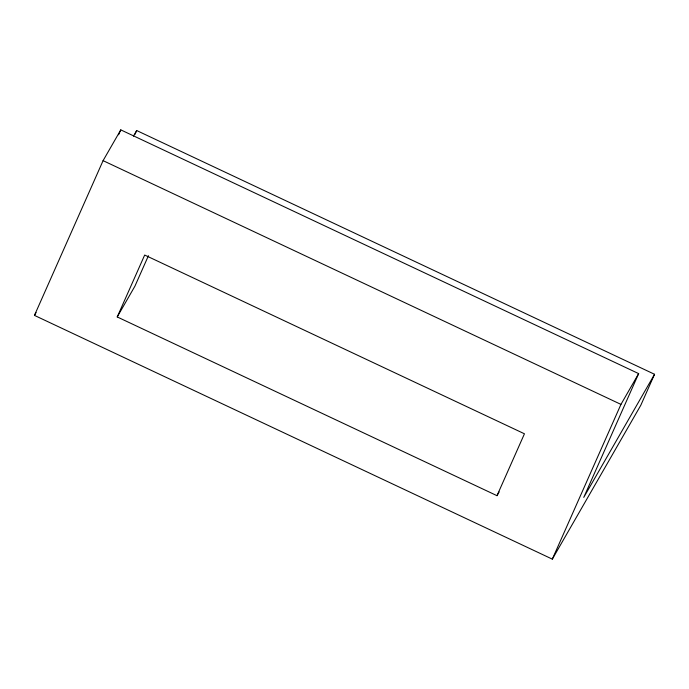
<?xml version="1.0" encoding="UTF-8"?>
<svg xmlns="http://www.w3.org/2000/svg" width="689" height="689" viewBox="0 0 689 689"><rect width="100%" height="100%" fill="white"/><g stroke="black" fill="none" stroke-linecap="round" stroke-linejoin="round"><path stroke-width="1.03" d="M654.55 374.282L640.822 405.227L552.32 559.132L34.45 315.39L103.083 160.649L120.782 129.868L638.651 373.61L583.747 497.406L654.55 374.282L136.68 130.531L133.459 136.129M118.603 134.777L120.782 129.868M134.958 134.407L136.68 130.531M117.225 316.94L144.681 255.042L524.45 433.786L497.002 495.684L117.225 316.94L134.923 286.159L148.436 255.705M552.32 559.132L620.953 404.391L638.651 373.61M34.45 315.39L36.061 312.591M497.002 495.684L499.146 491.955M103.083 160.649L620.953 404.391"/></g></svg>
